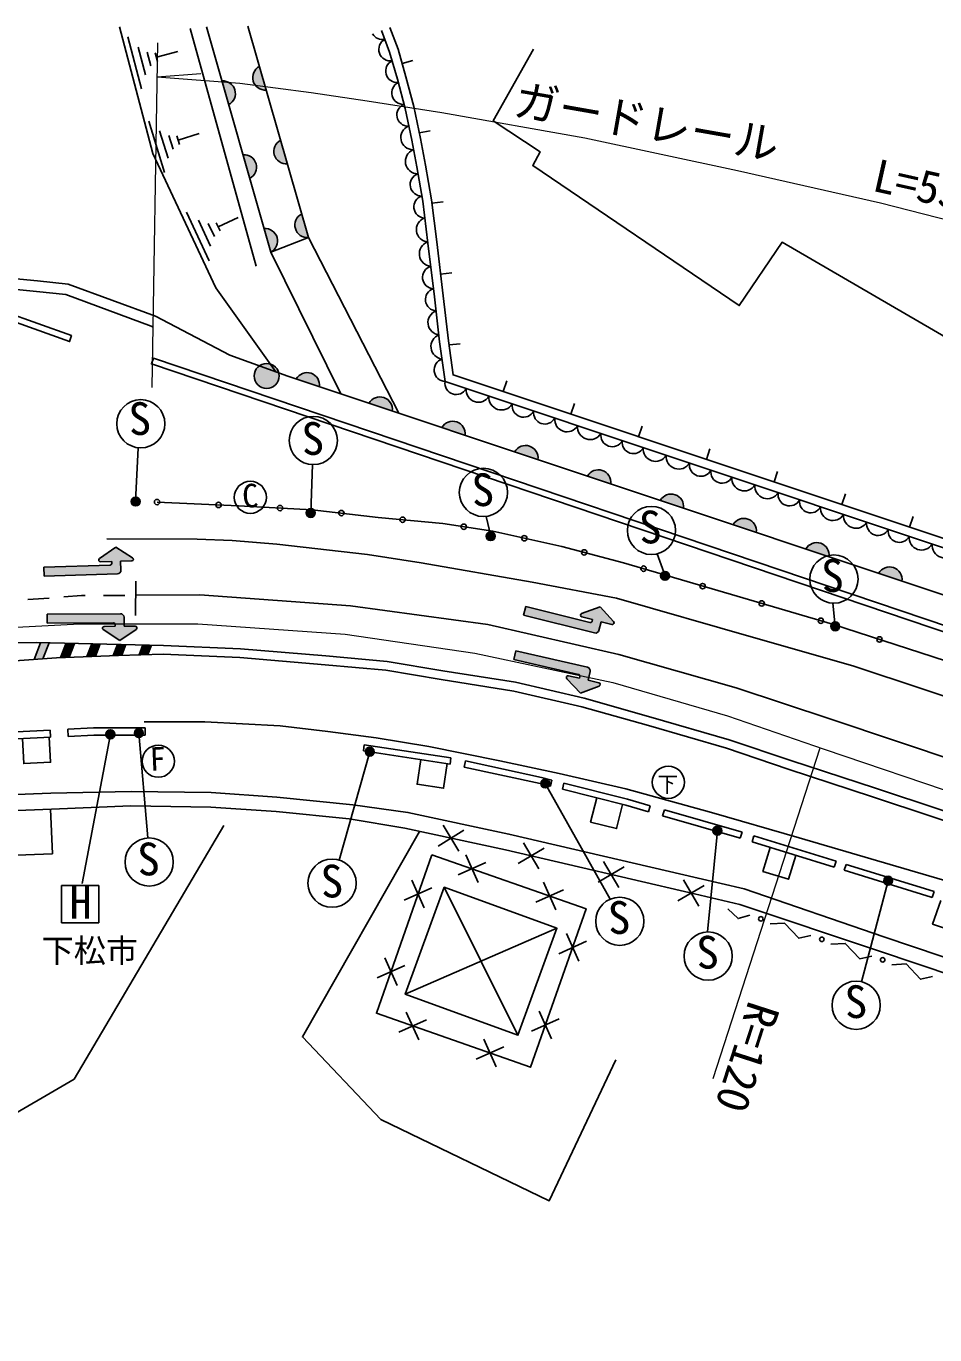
# Model space of a CAD drawing. Units: millimetres at full size, sheet at 1:1000; details may follow other scales. Extents: x 40000 to 680000, y 20000 to 380000.
# Drawn here: x 177840 to 228751, y 269085 to 342394 of the extents above; entities that cross this region are included whole.
import ezdxf
from ezdxf.enums import TextEntityAlignment as Align

# ---------------------------------------------------------------- set-up
doc = ezdxf.new("R2010")
doc.units = ezdxf.units.MM
doc.header["$LTSCALE"] = 1000
doc.linetypes.add('CHAIN', pattern=[18.5, 12, -1.5, 3.5, -1.5])
for name, color, linetype, lineweight in [('M-BGD', 7, 'Continuous', 25), ('M-BGD-EXST', 7, 'Continuous', 25), ('M-BMK', 2, 'CHAIN', 13), ('M-STR-HTXT', 7, 'Continuous', 13), ('M-STR-STRC', 7, 'Continuous', 25)]:
    doc.layers.add(name, color=color, linetype=linetype, lineweight=lineweight)
doc.styles.add('ＭＳ ゴシック', font='')
doc.styles.get('ＭＳ ゴシック').set_extended_font_data('MS Gothic')

msp = doc.modelspace()

# ---------------------------------------------------------------- hatches: boundary and pattern name
at = {"layer": 'M-BGD'}
for points in [[(191289, 338818), (190911, 340138, 0.82183)], [(188803, 339324), (189181, 338004, 0.82183)], [(192472, 334684), (192094, 336004, 0.82183)], [(189987, 335190), (190365, 333870, 0.82183)], [(193656, 330550), (193278, 331871, 0.82183)], [(191171, 331056), (191549, 329736, 0.82183)], [(192014, 322798, 0.41421), (191314, 323498, 0.41421), (190614, 322798, 1)], [(192972, 322632), (194275, 322198, 0.82183)], [(197051, 321272), (198354, 320837, 0.82183)], [(201130, 319911), (202433, 319476, 0.82183)], [(205209, 318550), (206512, 318115, 0.82183)], [(209288, 317189), (210591, 316754, 0.82183)], [(213367, 315828), (214670, 315394, 0.82183)], [(213367, 315828), (214670, 315394, 0.82183)], [(217446, 314467), (218749, 314033, 0.82183)], [(221525, 313107), (222828, 312672, 0.82183)], [(225604, 311746), (226907, 311311, 0.82183)]]:
    msp.add_hatch(color=256, dxfattribs=at).paths.add_polyline_path(points)
at = {"layer": 'M-BGD-EXST'}
for points in [[(183755, 315646, 0.41421), (184094, 315546, 0.41421), (184194, 315885, 1)], [(193564, 315009, 0.41421), (193903, 314909, 0.41421), (194003, 315248, 1)], [(203647, 313703, 0.41421), (203986, 313603, 0.41421), (204086, 313943, 1)], [(213413, 311483, 0.41421), (213753, 311383, 0.41421), (213853, 311723, 1)], [(222950, 308661, 0.41421), (223289, 308561, 0.41421), (223389, 308900, 1)], [(182337, 302607, 0.41421), (182676, 302507, 0.41421), (182776, 302846, 1)], [(183933, 302675, 0.41421), (184273, 302575, 0.41421), (184373, 302914, 1)], [(196873, 301633, 0.41421), (197212, 301533, 0.41421), (197312, 301872, 1)], [(206703, 299848, 0.41421), (207042, 299748, 0.41421), (207142, 300088, 1)], [(216351, 297207, 0.41421), (216690, 297107, 0.41421), (216790, 297447, 1)], [(225915, 294404, 0.41421), (226254, 294304, 0.41421), (226354, 294643, 1)]]:
    msp.add_hatch(color=256, dxfattribs=at).paths.add_polyline_path(points)
at = {"layer": 'M-STR-STRC'}
for points in [[(183134, 312416), (183754, 312434, 0.74206), (183804, 312618), (182862, 313208), (181954, 312565, 0.74206), (182015, 312384), (182635, 312402), (182637, 312302, -0.41421), (182540, 312199), (178836, 312093), (178850, 311593), (182954, 311710, 0.41388), (183149, 311916)], [(183326, 308781), (183945, 308786, -0.74206), (184002, 308604), (183082, 307979), (182152, 308589, -0.74206), (182206, 308772), (182826, 308777), (182825, 308877, 0.41421), (182724, 308977), (179018, 308947), (179014, 309447), (183120, 309480, -0.41388), (183322, 309282)], [(210056, 309032), (210657, 308881, 0.74206), (210755, 309045), (210009, 309869), (208961, 309498, 0.74206), (208970, 309307), (209571, 309155), (209547, 309058, -0.41421), (209425, 308985), (205832, 309893), (205709, 309408), (209690, 308403, 0.41388), (209933, 308547)], [(179122, 307847), (178643, 307857), (178281, 306921), (178778, 306958)], [(180557, 307816), (180079, 307826), (179768, 307024), (180258, 307042)], [(181237, 307079), (181727, 307098), (181993, 307785), (181514, 307795)], [(183428, 307754), (182950, 307764), (182706, 307134), (183012, 307146), (183195, 307151)], [(184169, 307175), (184656, 307187), (184864, 307723), (184385, 307733)], [(209324, 305756), (209928, 305617, -0.74206), (209941, 305426), (208902, 305032), (208137, 305840, -0.74206), (208232, 306006), (208837, 305867), (208859, 305965, 0.41421), (208784, 306085), (205171, 306912), (205283, 307400), (209285, 306483, -0.41388), (209436, 306243)]]:
    msp.add_hatch(color=256, dxfattribs=at).paths.add_polyline_path(points)

# ---------------------------------------------------------------- linework, layer by layer
at = {"layer": 'M-BGD'}
for p, q in [((183534, 341788), (184298, 338887)), ((187024, 342266), (190719, 328948)), ((184118, 341218), (184526, 339671)), ((184626, 340938), (184830, 340164)), ((185071, 340900), (185198, 340416)), ((185134, 340658), (186333, 340974)), ((199511, 340470), (198910, 340296)), ((184711, 337066), (185598, 334201)), ((185319, 336522), (185792, 334993)), ((200478, 336537), (199866, 336412)), ((185838, 336264), (186075, 335500)), ((186284, 336245), (186432, 335767)), ((186358, 336006), (187542, 336373)), ((201197, 332549), (200577, 332476)), ((186817, 331973), (188093, 329258)), ((187495, 331518), (188175, 330070)), ((188489, 331378), (188702, 330925)), ((188596, 331151), (189718, 331679)), ((188045, 331335), (188386, 330611)), ((191549, 329736), (193656, 330550)), ((201683, 328578), (201062, 328506)), ((202156, 324606), (201535, 324534)), ((204766, 322519), (204568, 321926)), ((208561, 321253), (208363, 320660)), ((212355, 319987), (212157, 319394)), ((216150, 318721), (215952, 318129)), ((219944, 317456), (219746, 316863)), ((223738, 316190), (223541, 315597)), ((227533, 314924), (227335, 314331)), ((183986, 311307), (183968, 309379)), ((179187, 302961), (179207, 302562)), ((180177, 303010), (180197, 302610)), ((184501, 303081), (184501, 302681)), ((196786, 302144), (196734, 301798)), ((196786, 302144), (201642, 301407)), ((196734, 301798), (201590, 301061)), ((201590, 301061), (201642, 301407)), ((202457, 301231), (202383, 300889)), ((207295, 300160), (207210, 299821)), ((207967, 299991), (207881, 299652)), ((179313, 296036), (179209, 298534)), ((212712, 298387), (212809, 298723)), ((213500, 298160), (213597, 298496)), ((202084, 296183), (201199, 297634)), ((200916, 296466), (202367, 297351)), ((217850, 296904), (217953, 297238)), ((218514, 296699), (218617, 297033)), ((218617, 297033), (223223, 295613)), ((205400, 295489), (206867, 296348)), ((206563, 295185), (205704, 296652)), ((218514, 296699), (223119, 295279)), ((176815, 295932), (179313, 296036)), ((202050, 294846), (203601, 295542)), ((203173, 294419), (202477, 295970)), ((211043, 294142), (210184, 295609)), ((223119, 295279), (223223, 295613)), ((223679, 295106), (223782, 295441)), ((209880, 294446), (211347, 295305)), ((200574, 294121), (199023, 293425)), ((200146, 292997), (199450, 294548)), ((201262, 294162), (205395, 285868)), ((206391, 293326), (207942, 294022)), ((207515, 292898), (206819, 294449)), ((214360, 293402), (215827, 294262)), ((215524, 293099), (214664, 294566)), ((228606, 293585), (228720, 293916)), ((209230, 291133), (207679, 290437)), ((208803, 290010), (208107, 291561)), ((199053, 289779), (197502, 289083)), ((198626, 288656), (197930, 290207)), ((198711, 286042), (200262, 286738)), ((199834, 285614), (199138, 287165)), ((207710, 286792), (206159, 286096)), ((207282, 285668), (206586, 287219)), ((203052, 284521), (204603, 285217)), ((204176, 284094), (203480, 285645))]:
    msp.add_line(p, q, dxfattribs=at)
for points in [[(190265, 342394), (193656, 330550), (198728, 320712)], [(183076, 342349), (184944, 335254), (188473, 327745), (191824, 323033)], [(187937, 342349), (191549, 329736), (195464, 321801)], [(197741, 342149), (198203, 340943), (198639, 339431), (199078, 337781), (199439, 336000), (199723, 334520), (200058, 332594), (200352, 330244), (200711, 327228), (201007, 324702), (201311, 322486), (284010, 294896), (284096, 294868)], [(198208, 342328), (198678, 341102), (199121, 339564), (199565, 337895), (199930, 336096), (200215, 334610), (200553, 332668), (200848, 330304), (201207, 327286), (201503, 324765), (201764, 322862), (284167, 295371), (284251, 295343)], [(307791, 307776), (295126, 288772), (278593, 299561), (268638, 301401), (251714, 312329), (248338, 307673), (234829, 316231), (237382, 320307), (220193, 330287), (217791, 326744), (206224, 334585), (206644, 335347), (204014, 337099), (206263, 341099)], [(152097, 336600), (176289, 328337), (178471, 328135), (180199, 327943), (185095, 326144), (189246, 323962), (192500, 322790), (283226, 292522), (298013, 287694)], [(151904, 336032), (176162, 327746), (178411, 327538), (180061, 327355), (184851, 325595), (184960, 325537)], [(180285, 324721), (180272, 324725), (174578, 326759), (174696, 327089), (180378, 325059), (180260, 324729)], [(185172, 315738), (189735, 315522), (193868, 315307), (197570, 314877), (201187, 314533), (203985, 314103), (207859, 313242), (211304, 312339), (215953, 310962), (223013, 308897), (236422, 304540)], [(174732, 302699), (175762, 302792), (179187, 302961)], [(180177, 303010), (181616, 303081), (184501, 303081)], [(184454, 303423), (187857, 303423), (192062, 303205), (194735, 302889), (197457, 302525), (200398, 302039), (204384, 301237), (207700, 300530), (211443, 299679), (216231, 298343), (221141, 296935), (230257, 294253), (237303, 292211)], [(174769, 302301), (175790, 302393), (179207, 302562)], [(177638, 302484), (177707, 301086), (179205, 301160), (179136, 302558)], [(180197, 302610), (181625, 302681), (184501, 302681)], [(199953, 301309), (199744, 299925), (201227, 299700), (201436, 301085)], [(202383, 300889), (206630, 299967), (207210, 299821)], [(202457, 301231), (206710, 300308), (207295, 300160)], [(207967, 299991), (211527, 299093), (212809, 298723)], [(176812, 299329), (179220, 299435), (183720, 299524), (188203, 299458), (191893, 299209), (196147, 298767), (199225, 298347), (204883, 297134), (215482, 294666), (218068, 294067), (225896, 291375), (268976, 276854), (285143, 271403)], [(207881, 299652), (211436, 298755), (212712, 298387)], [(209805, 299167), (209463, 297809), (210917, 297442), (211259, 298800)], [(176867, 298431), (179259, 298536), (183700, 298719), (188180, 298644), (191845, 298408), (195936, 297982), (199057, 297462), (204687, 296255), (215278, 293789), (217824, 293200), (225600, 290598), (268638, 276118), (284763, 270708)], [(213597, 298496), (217891, 297257), (217953, 297238)], [(213500, 298160), (217790, 296922), (217850, 296904)], [(188911, 297616), (180532, 283411), (159243, 271005)], [(199880, 297286), (193316, 285775), (197708, 281140), (207146, 276594), (210885, 284484)], [(219533, 296385), (219121, 295047), (220554, 294605), (220966, 295943)], [(223782, 295441), (228663, 293936), (228720, 293916)], [(223679, 295106), (228554, 293603), (228606, 293585)], [(199080, 288166), (201262, 294162), (207577, 291864), (205395, 285868), (199080, 288166), (207577, 291864)], [(229079, 293424), (228626, 292099), (230046, 291614), (230498, 292939)], [(217160, 292943), (217724, 292405), (218387, 292590)], [(219519, 292104), (220319, 292152), (221130, 291297), (221801, 291447)], [(222933, 290962), (223733, 291010), (224544, 290154), (225215, 290305)], [(226346, 289815), (227145, 289862), (227956, 289007), (228627, 289157)]]:
    msp.add_lwpolyline(points, dxfattribs=at)
for points in [[(234928, 306916), (234816, 306585), (184856, 323473), (184968, 323804)], [(200572, 295983), (197461, 287099), (206104, 284072), (209215, 292956)]]:
    msp.add_lwpolyline(points, close=True, dxfattribs=at)
for centre, radius in [((191314, 322798), 700), ((190400, 316000), 900), ((185172, 315738), 150), ((188618, 315575), 150), ((192064, 315401), 150), ((195502, 315117), 150), ((198932, 314747), 150), ((202359, 314353), 150), ((205749, 313711), 150), ((209106, 312915), 150), ((212434, 312004), 150), ((215742, 311024), 150), ((219053, 310055), 150), ((222364, 309087), 150), ((225651, 308039), 150), ((185242, 301216), 900), ((213819, 300038), 900), ((219005, 292385), 125), ((222419, 291243), 125), ((225831, 290095), 125)]:
    msp.add_circle(centre, radius, dxfattribs=at)
for centre, radius, start, end in [((197808, 342286), 643, 210.30494, 281.00667), ((198242, 341092), 643, 118.94778, 279.055), ((198624, 339878), 643, 115.83019, 275.93741), ((191230, 339515), 700, 117.15025, 274.80844), ((188862, 338627), 700, 297.15025, 94.80844), ((198960, 338655), 643, 114.83258, 274.9398), ((199238, 337424), 630, 110.63277, 271.25043), ((199524, 336159), 691, 113.21786, 268.66533), ((192414, 335381), 700, 117.15025, 274.80844), ((190046, 334493), 700, 297.15025, 94.80844), ((199795, 334823), 706, 114.00577, 267.87743), ((199998, 333517), 643, 110.88799, 270.99521), ((200191, 332271), 630, 106.79734, 267.41499), ((193598, 331248), 700, 117.15025, 274.80844), ((200393, 330990), 691, 109.38243, 264.8299), ((191229, 330359), 700, 297.15025, 94.80844), ((200574, 329639), 706, 110.17034, 264.042), ((200689, 328322), 643, 107.05256, 267.15978), ((200840, 327077), 630, 106.86839, 267.48604), ((201042, 325795), 691, 109.45348, 264.90095), ((201225, 324445), 706, 110.24138, 264.11305), ((201342, 323128), 643, 107.12361, 267.23082), ((193581, 322286), 700, 352.72128, 150.37947), ((201934, 322390), 630, 171.24193, 331.85958), ((203177, 322018), 691, 173.82702, 329.27449), ((197660, 320926), 700, 352.72128, 150.37947), ((204473, 321599), 706, 174.61492, 328.48658), ((205711, 321135), 643, 171.49715, 331.60436), ((206900, 320733), 630, 171.24193, 331.85958), ((208143, 320362), 691, 173.82702, 329.27449), ((201739, 319565), 700, 352.72128, 150.37947), ((209439, 319942), 706, 174.61492, 328.48658), ((205818, 318204), 700, 352.72128, 150.37947), ((210677, 319478), 643, 171.49715, 331.60436), ((211865, 319077), 630, 171.24193, 331.85958), ((213108, 318705), 691, 173.82702, 329.27449), ((214405, 318286), 706, 174.61492, 328.48658), ((209897, 316843), 700, 352.72128, 150.37947), ((215643, 317822), 643, 171.49715, 331.60436), ((216831, 317420), 630, 171.24193, 331.85958), ((218074, 317048), 691, 173.82702, 329.27449), ((219371, 316629), 706, 174.61492, 328.48658), ((213976, 315482), 700, 352.72128, 150.37947), ((213976, 315482), 700, 352.72128, 150.37947), ((220609, 316165), 643, 171.49715, 331.60436), ((221797, 315763), 630, 171.24193, 331.85958), ((223040, 315392), 691, 173.82702, 329.27449), ((218055, 314121), 700, 352.72128, 150.37947), ((224337, 314972), 706, 174.61492, 328.48658), ((225574, 314508), 643, 171.49715, 331.60436), ((226763, 314107), 630, 171.24193, 331.85958), ((228006, 313735), 691, 173.82702, 329.27449), ((222134, 312761), 700, 352.72128, 150.37947), ((229303, 313316), 706, 174.61492, 328.48658), ((226213, 311400), 700, 352.72128, 150.37947)]:
    msp.add_arc(centre, radius, start, end, dxfattribs=at)
at = {"layer": 'M-BGD-EXST'}
for p, q in [((183974, 315766), (184115, 318781)), ((193784, 315128), (193884, 317836)), ((203867, 313823), (203608, 314935)), ((213633, 311603), (213203, 312835)), ((223169, 308780), (223043, 310073)), ((184153, 302795), (184659, 296920)), ((182557, 302727), (180982, 294367)), ((197093, 301752), (195379, 295675)), ((206923, 299968), (210560, 293488)), ((213281, 300366), (214301, 300366)), ((213753, 300353), (213753, 299384)), ((213753, 300098), (214071, 299945)), ((216571, 297327), (216006, 291651)), ((181915, 294264), (179815, 294264)), ((179815, 294264), (179815, 292164)), ((181915, 292164), (181915, 294264)), ((226135, 294523), (224651, 288862)), ((179815, 292164), (181915, 292164))]:
    msp.add_line(p, q, dxfattribs=at)
for centre, radius in [((184261, 320123), 1350), ((193928, 319185), 1350), ((203458, 316277), 1350), ((183974, 315766), 250), ((193784, 315128), 250), ((212874, 314145), 1350), ((203867, 313823), 250), ((223097, 311422), 1350), ((213633, 311603), 250), ((223169, 308780), 250), ((182557, 302727), 250), ((184153, 302795), 250), ((197093, 301752), 250), ((206923, 299968), 250), ((184733, 295572), 1350), ((216571, 297327), 250), ((194980, 294386), 1350), ((226135, 294523), 250), ((211100, 292251), 1350), ((216051, 290301), 1350), ((224343, 287547), 1350)]:
    msp.add_circle(centre, radius, dxfattribs=at)
at = {"layer": 'M-BMK'}
msp.add_lwpolyline([(76903, 264525), (139356, 299325), (143451, 300945), (146546, 302163), (149500, 303288), (152455, 304272), (155737, 305209), (159207, 306100), (163052, 307037), (167120, 307692), (172525, 308490), (180843, 308917), (187455, 308917), (195706, 308342), (202970, 307280), (210706, 305627), (217137, 303764), (222555, 301887), (262019, 288528), (309784, 272650)], dxfattribs=at)
at = {"layer": 'M-STR-HTXT'}
for p, q in [((184906, 322145), (185210, 341459)), ((185180, 339559), (187627, 339752)), ((216328, 283440), (222319, 301969))]:
    msp.add_line(p, q, dxfattribs=at)
msp.add_lwpolyline([(185180, 339559), (189815, 339195), (193800, 338679), (196941, 338211), (201137, 337555), (209139, 336145), (217697, 334302), (225704, 332504), (233741, 330438), (240860, 328511), (243876, 327572)], dxfattribs=at)
at = {"layer": 'M-STR-STRC'}
for p, q in [((181954, 312565), (182862, 313208)), ((182862, 313208), (183804, 312618)), ((182635, 312402), (182015, 312384)), ((182637, 312302), (182635, 312402)), ((183754, 312434), (183134, 312416)), ((183149, 311916), (183134, 312416)), ((178836, 312093), (182540, 312199)), ((178850, 311593), (178836, 312093)), ((178850, 311593), (182954, 311710)), ((179127, 310359), (177930, 310270)), ((183374, 310507), (182174, 310501)), ((179014, 309447), (183120, 309480)), ((179014, 309447), (179018, 308947)), ((205709, 309408), (205832, 309893)), ((205709, 309408), (209690, 308403)), ((205832, 309893), (209425, 308985)), ((208961, 309498), (210009, 309869)), ((210009, 309869), (210755, 309045)), ((179018, 308947), (182724, 308977)), ((182826, 308777), (182206, 308772)), ((182825, 308877), (182826, 308777)), ((183322, 309282), (183326, 308781)), ((183945, 308786), (183326, 308781)), ((209571, 309155), (208970, 309307)), ((209547, 309058), (209571, 309155)), ((209933, 308547), (210056, 309032)), ((210657, 308881), (210056, 309032)), ((182152, 308589), (183082, 307979)), ((183082, 307979), (184002, 308604)), ((178643, 307857), (178281, 306921)), ((179122, 307847), (178778, 306958)), ((180079, 307826), (179768, 307024)), ((180557, 307816), (180258, 307042)), ((181514, 307795), (181237, 307079)), ((181993, 307785), (181727, 307098)), ((182950, 307764), (182706, 307134)), ((183428, 307754), (183195, 307151)), ((184385, 307733), (184169, 307175)), ((184864, 307723), (184656, 307187)), ((205283, 307400), (205171, 306912)), ((205283, 307400), (209285, 306483)), ((205171, 306912), (208784, 306085)), ((208137, 305840), (208902, 305032)), ((208837, 305867), (208232, 306006)), ((208859, 305965), (208837, 305867)), ((209436, 306243), (209324, 305756)), ((209928, 305617), (209324, 305756)), ((208902, 305032), (209941, 305426))]:
    msp.add_line(p, q, dxfattribs=at)
for points in [[(301616, 281252), (300621, 281289), (299826, 281440), (263673, 293458), (224161, 306562), (218598, 308140), (210911, 310356), (206181, 311243), (199972, 312326), (196968, 312791), (191889, 313375), (189375, 313578), (187420, 313654), (182363, 313674)], [(181149, 310495), (180937, 310494), (179952, 310421)], [(183979, 310511), (187571, 310530), (196007, 309915), (203699, 308880), (211055, 307197), (217621, 305326), (222930, 303566), (262607, 290282), (296232, 279105)], [(115041, 285777), (126607, 292785), (136846, 298502), (142278, 301432), (147854, 303882), (151508, 305275), (155834, 306524), (159203, 307058), (163807, 307491), (171501, 307830), (178399, 307862), (185536, 307708), (189840, 307522), (194629, 307121), (198059, 306812), (201180, 306287), (205258, 305639), (209098, 304741), (212837, 303691), (217225, 302425), (220685, 301251), (225421, 299703), (298524, 275479)], [(175106, 306685), (179541, 307015), (183012, 307146), (185520, 307208), (189808, 307023), (194586, 306623), (197995, 306316), (201099, 305794), (205162, 305148), (208974, 304256), (212700, 303210), (217075, 301948), (220527, 300777), (225265, 299228), (298284, 275032)]]:
    msp.add_lwpolyline(points, dxfattribs=at)
for centre, radius, start, end in [((182012, 312484), 100, 125.32513, 271.63506), ((182537, 312299), 100, 271.63506, 1.63506), ((183751, 312534), 100, 271.63506, 57.945), ((182949, 311910), 200, 271.63506, 1.57072), ((183122, 309280), 200, 0.52855, 90.4642), ((208995, 309404), 100, 109.51678, 255.82671), ((182207, 308672), 100, 90.4642, 236.77414), ((182725, 308877), 100, 0.4642, 90.4642), ((183946, 308686), 100, 304.15427, 90.4642), ((209450, 309082), 100, 255.82671, 345.82671), ((210681, 308978), 100, 255.82671, 42.13664), ((209739, 308597), 200, 255.82671, 345.76236), ((209241, 306288), 200, 347.15882, 77.09447), ((208210, 305908), 100, 77.09447, 223.4044), ((208761, 305987), 100, 347.09447, 77.09447), ((209906, 305520), 100, 290.78454, 77.09447)]:
    msp.add_arc(centre, radius, start, end, dxfattribs=at)

# ---------------------------------------------------------------- texts
at = {"layer": 'M-BGD-EXST', "style": 'ＭＳ ゴシック'}
for s, height, p in [('H', 1833, (180268, 291856)), ('下松市', 1320, (178706, 289550))]:
    msp.add_text(s, height=height, dxfattribs=at).set_placement(p, align=Align.BOTTOM_LEFT)
at = {"layer": 'M-STR-HTXT', "style": 'ＭＳ ゴシック'}
for s, rotation, p in [('ガードレール', 350.009, (204971, 336879)), ('L=53.0', 347.343, (225055, 332650)), ('R=120', 252.083, (217816, 288043))]:
    msp.add_text(s, height=1833, rotation=rotation, dxfattribs=at).set_placement(p, align=Align.BOTTOM_LEFT)
at = {"layer": 'M-STR-STRC', "style": 'ＭＳ ゴシック'}
for s, height, p in [('S', 1833, (183642, 318919)), ('S', 1833, (193335, 317803)), ('C', 1320, (189987, 315022)), ('S', 1833, (202862, 314935)), ('S', 1833, (212244, 312845)), ('S', 1833, (222452, 310123)), ('F', 1320, (184804, 300277)), ('S', 1833, (184128, 294249)), ('S', 1833, (194404, 293012)), ('S', 1833, (210494, 290971)), ('S', 1833, (215452, 289026)), ('S', 1833, (223764, 286256))]:
    msp.add_text(s, height=height, rotation=2.404, dxfattribs=at).set_placement(p, align=Align.BOTTOM_LEFT)

doc.saveas('drawing.dxf')
